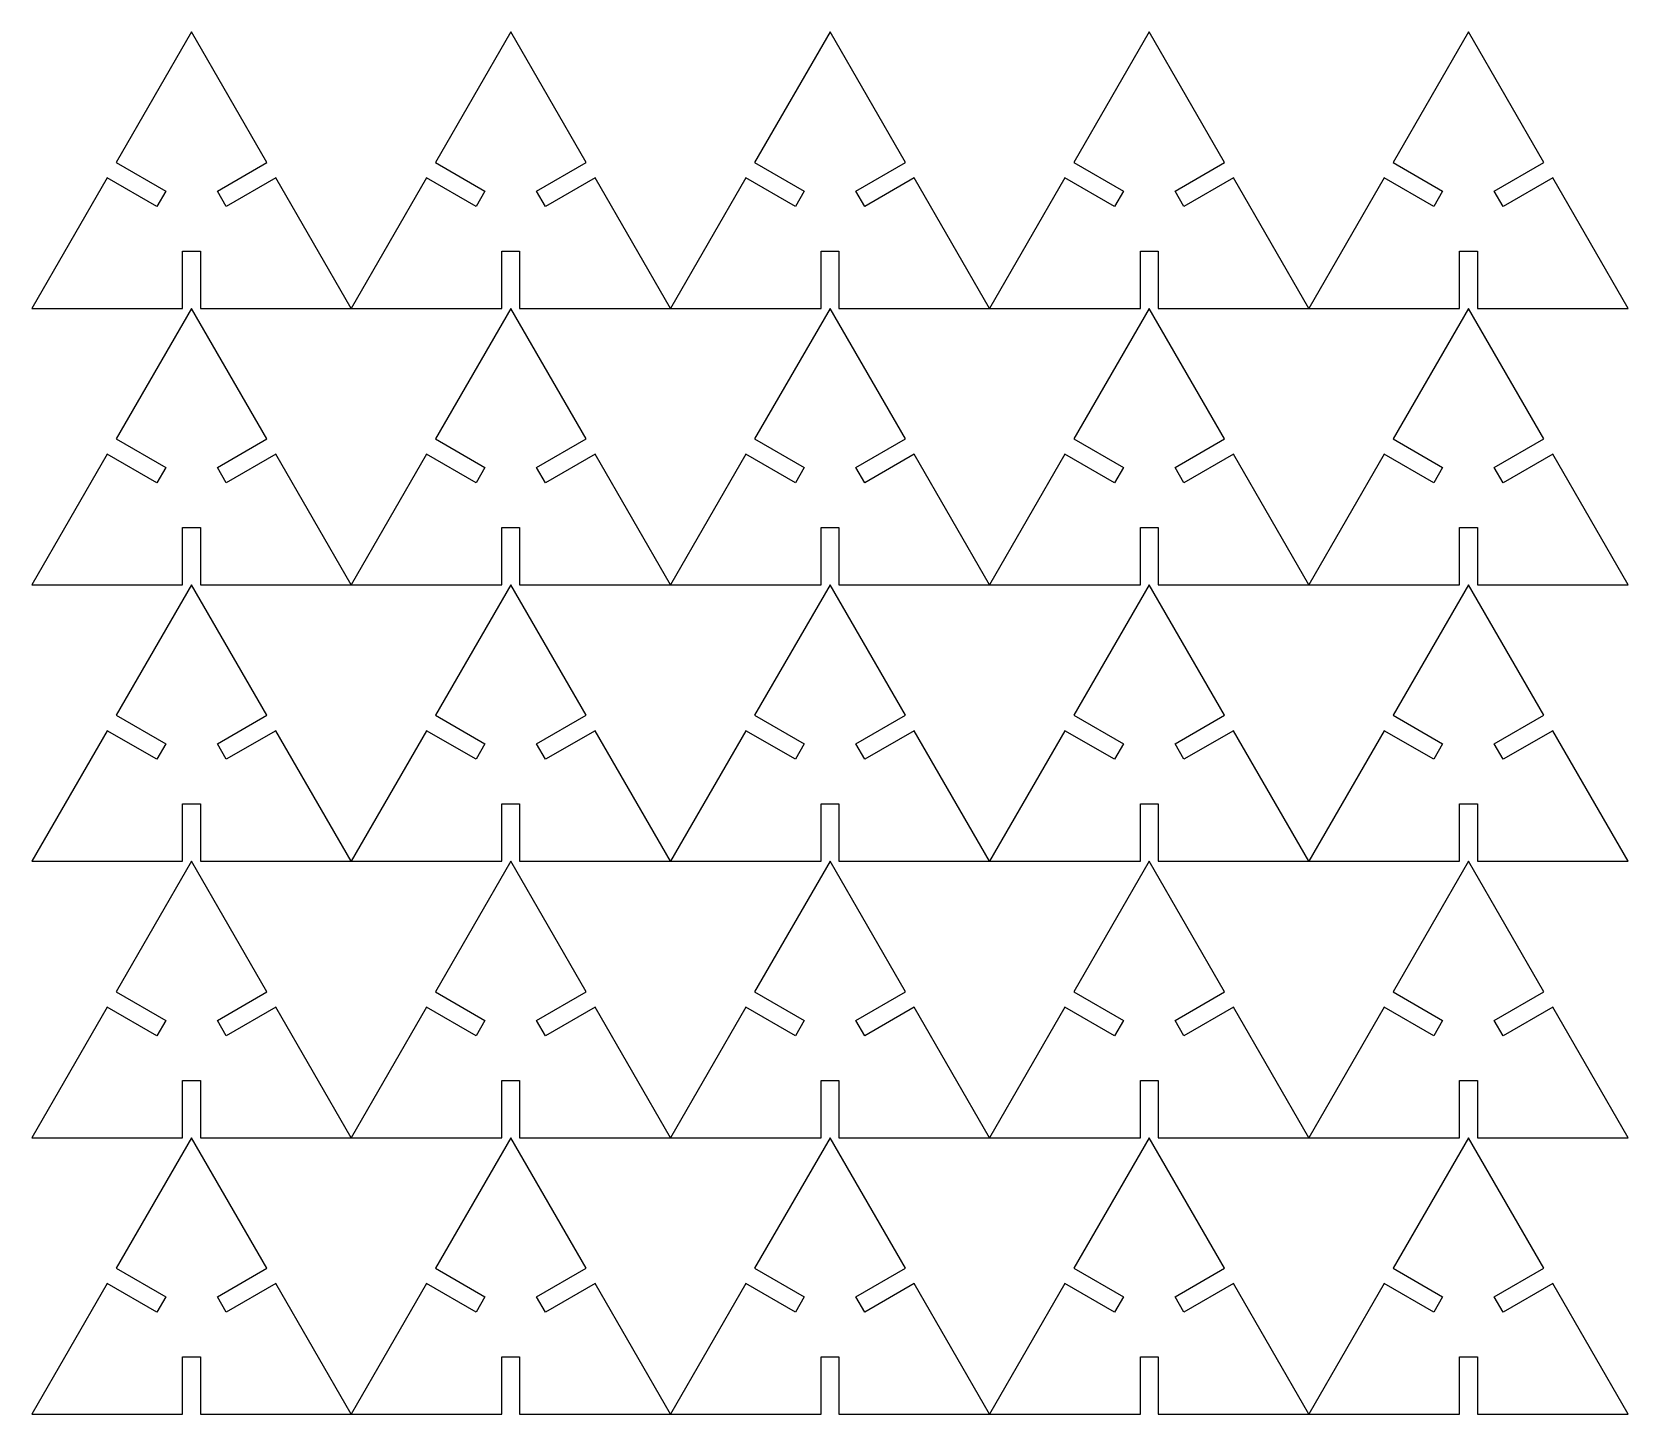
# Model space of a CAD drawing. Header units: millimetres. Extents: x -541 to 546, y 0 to 250.
# Drawn here: x -289.3 to -10.3, y 0 to 241.6 of the extents above; entities that cross this region are included whole.
import ezdxf

# ---------------------------------------------------------------- set-up
doc = ezdxf.new("R2010")
doc.units = ezdxf.units.MM
doc.header["$MEASUREMENT"] = 0
doc.layers.add('TRIANGLE', color=5, linetype='Continuous')

msp = doc.modelspace()

# ---------------------------------------------------------------- linework, layer by layer
at = {"layer": 'TRIANGLE'}
for points in [[(-289.25, 193.26), (-262.91, 193.26), (-262.91, 203.26), (-259.81, 203.26), (-259.81, 193.26), (-233.46, 193.26), (-246.64, 216.07), (-255.3, 211.07), (-256.85, 213.76), (-248.19, 218.76), (-261.36, 241.57), (-274.53, 218.76), (-265.87, 213.76), (-267.42, 211.07), (-276.08, 216.07)], [(-233.46, 193.26), (-207.12, 193.26), (-207.12, 203.26), (-204.02, 203.26), (-204.02, 193.26), (-177.68, 193.26), (-190.85, 216.07), (-199.51, 211.07), (-201.06, 213.76), (-192.4, 218.76), (-205.57, 241.57), (-218.74, 218.76), (-210.08, 213.76), (-211.63, 211.07), (-220.29, 216.07)], [(-177.68, 193.26), (-151.33, 193.26), (-151.33, 203.26), (-148.23, 203.26), (-148.23, 193.26), (-121.89, 193.26), (-135.06, 216.07), (-143.72, 211.07), (-145.27, 213.76), (-136.61, 218.76), (-149.78, 241.57), (-162.95, 218.76), (-154.29, 213.76), (-155.84, 211.07), (-164.5, 216.07)], [(-121.89, 193.26), (-95.54, 193.26), (-95.54, 203.26), (-92.44, 203.26), (-92.44, 193.26), (-66.1, 193.26), (-79.27, 216.07), (-87.93, 211.07), (-89.48, 213.76), (-80.82, 218.76), (-93.99, 241.57), (-107.17, 218.76), (-98.51, 213.76), (-100.06, 211.07), (-108.72, 216.07)], [(-66.1, 193.26), (-39.75, 193.26), (-39.75, 203.26), (-36.65, 203.26), (-36.65, 193.26), (-10.31, 193.26), (-23.48, 216.07), (-32.14, 211.07), (-33.69, 213.76), (-25.03, 218.76), (-38.2, 241.57), (-51.38, 218.76), (-42.72, 213.76), (-44.27, 211.07), (-52.93, 216.07)], [(-289.25, 144.94), (-262.91, 144.94), (-262.91, 154.94), (-259.81, 154.94), (-259.81, 144.94), (-233.46, 144.94), (-246.64, 167.76), (-255.3, 162.76), (-256.85, 165.44), (-248.19, 170.44), (-261.36, 193.26), (-274.53, 170.44), (-265.87, 165.44), (-267.42, 162.76), (-276.08, 167.76)], [(-233.46, 144.94), (-207.12, 144.94), (-207.12, 154.94), (-204.02, 154.94), (-204.02, 144.94), (-177.68, 144.94), (-190.85, 167.76), (-199.51, 162.76), (-201.06, 165.44), (-192.4, 170.44), (-205.57, 193.26), (-218.74, 170.44), (-210.08, 165.44), (-211.63, 162.76), (-220.29, 167.76)], [(-177.68, 144.94), (-151.33, 144.94), (-151.33, 154.94), (-148.23, 154.94), (-148.23, 144.94), (-121.89, 144.94), (-135.06, 167.76), (-143.72, 162.76), (-145.27, 165.44), (-136.61, 170.44), (-149.78, 193.26), (-162.95, 170.44), (-154.29, 165.44), (-155.84, 162.76), (-164.5, 167.76)], [(-121.89, 144.94), (-95.54, 144.94), (-95.54, 154.94), (-92.44, 154.94), (-92.44, 144.94), (-66.1, 144.94), (-79.27, 167.76), (-87.93, 162.76), (-89.48, 165.44), (-80.82, 170.44), (-93.99, 193.26), (-107.17, 170.44), (-98.51, 165.44), (-100.06, 162.76), (-108.72, 167.76)], [(-66.1, 144.94), (-39.75, 144.94), (-39.75, 154.94), (-36.65, 154.94), (-36.65, 144.94), (-10.31, 144.94), (-23.48, 167.76), (-32.14, 162.76), (-33.69, 165.44), (-25.03, 170.44), (-38.2, 193.26), (-51.38, 170.44), (-42.72, 165.44), (-44.27, 162.76), (-52.93, 167.76)], [(-289.25, 96.63), (-262.91, 96.63), (-262.91, 106.63), (-259.81, 106.63), (-259.81, 96.63), (-233.46, 96.63), (-246.64, 119.44), (-255.3, 114.44), (-256.85, 117.13), (-248.19, 122.13), (-261.36, 144.94), (-274.53, 122.13), (-265.87, 117.13), (-267.42, 114.44), (-276.08, 119.44)], [(-233.46, 96.63), (-207.12, 96.63), (-207.12, 106.63), (-204.02, 106.63), (-204.02, 96.63), (-177.68, 96.63), (-190.85, 119.44), (-199.51, 114.44), (-201.06, 117.13), (-192.4, 122.13), (-205.57, 144.94), (-218.74, 122.13), (-210.08, 117.13), (-211.63, 114.44), (-220.29, 119.44)], [(-177.68, 96.63), (-151.33, 96.63), (-151.33, 106.63), (-148.23, 106.63), (-148.23, 96.63), (-121.89, 96.63), (-135.06, 119.44), (-143.72, 114.44), (-145.27, 117.13), (-136.61, 122.13), (-149.78, 144.94), (-162.95, 122.13), (-154.29, 117.13), (-155.84, 114.44), (-164.5, 119.44)], [(-121.89, 96.63), (-95.54, 96.63), (-95.54, 106.63), (-92.44, 106.63), (-92.44, 96.63), (-66.1, 96.63), (-79.27, 119.44), (-87.93, 114.44), (-89.48, 117.13), (-80.82, 122.13), (-93.99, 144.94), (-107.17, 122.13), (-98.51, 117.13), (-100.06, 114.44), (-108.72, 119.44)], [(-66.1, 96.63), (-39.75, 96.63), (-39.75, 106.63), (-36.65, 106.63), (-36.65, 96.63), (-10.31, 96.63), (-23.48, 119.44), (-32.14, 114.44), (-33.69, 117.13), (-25.03, 122.13), (-38.2, 144.94), (-51.38, 122.13), (-42.72, 117.13), (-44.27, 114.44), (-52.93, 119.44)], [(-289.25, 48.31), (-262.91, 48.31), (-262.91, 58.31), (-259.81, 58.31), (-259.81, 48.31), (-233.46, 48.31), (-246.64, 71.13), (-255.3, 66.13), (-256.85, 68.81), (-248.19, 73.81), (-261.36, 96.63), (-274.53, 73.81), (-265.87, 68.81), (-267.42, 66.13), (-276.08, 71.13)], [(-233.46, 48.31), (-207.12, 48.31), (-207.12, 58.31), (-204.02, 58.31), (-204.02, 48.31), (-177.68, 48.31), (-190.85, 71.13), (-199.51, 66.13), (-201.06, 68.81), (-192.4, 73.81), (-205.57, 96.63), (-218.74, 73.81), (-210.08, 68.81), (-211.63, 66.13), (-220.29, 71.13)], [(-177.68, 48.31), (-151.33, 48.31), (-151.33, 58.31), (-148.23, 58.31), (-148.23, 48.31), (-121.89, 48.31), (-135.06, 71.13), (-143.72, 66.13), (-145.27, 68.81), (-136.61, 73.81), (-149.78, 96.63), (-162.95, 73.81), (-154.29, 68.81), (-155.84, 66.13), (-164.5, 71.13)], [(-121.89, 48.31), (-95.54, 48.31), (-95.54, 58.31), (-92.44, 58.31), (-92.44, 48.31), (-66.1, 48.31), (-79.27, 71.13), (-87.93, 66.13), (-89.48, 68.81), (-80.82, 73.81), (-93.99, 96.63), (-107.17, 73.81), (-98.51, 68.81), (-100.06, 66.13), (-108.72, 71.13)], [(-66.1, 48.31), (-39.75, 48.31), (-39.75, 58.31), (-36.65, 58.31), (-36.65, 48.31), (-10.31, 48.31), (-23.48, 71.13), (-32.14, 66.13), (-33.69, 68.81), (-25.03, 73.81), (-38.2, 96.63), (-51.38, 73.81), (-42.72, 68.81), (-44.27, 66.13), (-52.93, 71.13)], [(-289.25, 0), (-262.91, 0), (-262.91, 10), (-259.81, 10), (-259.81, 0), (-233.46, 0), (-246.64, 22.81), (-255.3, 17.81), (-256.85, 20.5), (-248.19, 25.5), (-261.36, 48.31), (-274.53, 25.5), (-265.87, 20.5), (-267.42, 17.81), (-276.08, 22.81)], [(-233.46, 0), (-207.12, 0), (-207.12, 10), (-204.02, 10), (-204.02, 0), (-177.68, 0), (-190.85, 22.81), (-199.51, 17.81), (-201.06, 20.5), (-192.4, 25.5), (-205.57, 48.31), (-218.74, 25.5), (-210.08, 20.5), (-211.63, 17.81), (-220.29, 22.81)], [(-177.68, 0), (-151.33, 0), (-151.33, 10), (-148.23, 10), (-148.23, 0), (-121.89, 0), (-135.06, 22.81), (-143.72, 17.81), (-145.27, 20.5), (-136.61, 25.5), (-149.78, 48.31), (-162.95, 25.5), (-154.29, 20.5), (-155.84, 17.81), (-164.5, 22.81)], [(-121.89, 0), (-95.54, 0), (-95.54, 10), (-92.44, 10), (-92.44, 0), (-66.1, 0), (-79.27, 22.81), (-87.93, 17.81), (-89.48, 20.5), (-80.82, 25.5), (-93.99, 48.31), (-107.17, 25.5), (-98.51, 20.5), (-100.06, 17.81), (-108.72, 22.81)], [(-66.1, 0), (-39.75, 0), (-39.75, 10), (-36.65, 10), (-36.65, 0), (-10.31, 0), (-23.48, 22.81), (-32.14, 17.81), (-33.69, 20.5), (-25.03, 25.5), (-38.2, 48.31), (-51.38, 25.5), (-42.72, 20.5), (-44.27, 17.81), (-52.93, 22.81)]]:
    msp.add_lwpolyline(points, close=True, dxfattribs=at)

doc.saveas('drawing.dxf')
